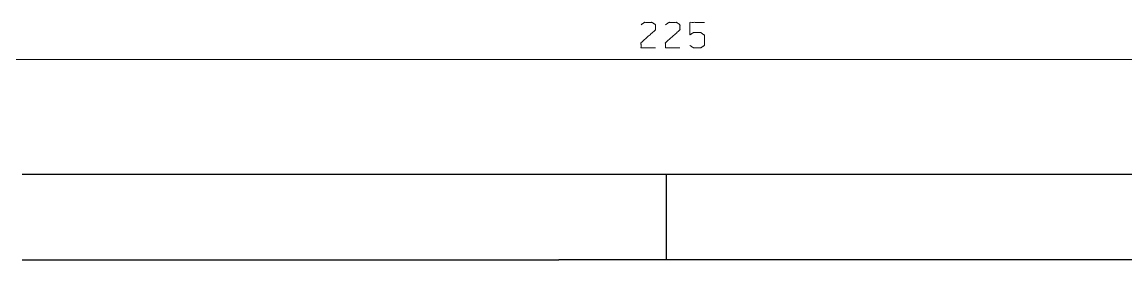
# Model space of a CAD drawing. Header units: millimetres. Extents: x 0 to 420, y 0 to 297.
# Drawn here: x 214.3 to 317.2, y 195.6 to 217.8 of the extents above; entities that cross this region are included whole.
import ezdxf

# ---------------------------------------------------------------- set-up
doc = ezdxf.new("R2010")
doc.units = ezdxf.units.MM
doc.layers.add('1', color=7, linetype='Continuous', true_color=0xffffff)

msp = doc.modelspace()

# ---------------------------------------------------------------- linework, layer by layer
at = {"layer": '1', "color": 13, "linetype": 'Continuous', "lineweight": 18}
msp.add_line((137.33, 214.29), (362.33, 214.29), dxfattribs=at)
at = {"layer": '1', "color": 30, "linetype": 'Continuous', "lineweight": 25}
for p, q in [((214.33, 203.62), (264.33, 203.62)), ((274.33, 203.62), (362.33, 203.62)), ((274.33, 203.62), (274.33, 195.62)), ((214.33, 195.62), (264.33, 195.62)), ((362.33, 195.62), (274.33, 195.62))]:
    msp.add_line(p, q, dxfattribs=at)
at = {"layer": '1', "color": 95, "linetype": 'Continuous', "lineweight": 18}
for points, knots in [([(272, 217.54), (272.32, 217.76), (273.01, 217.76), (273.34, 217.54), (273.34, 217.06), (271.98, 215.86), (272, 215.39), (273.34, 215.39)], [0, 0, 0.069694, 0.192979, 0.265274, 0.350226, 0.674741, 0.759752, 1, 1]), ([(274.28, 217.54), (274.6, 217.76), (275.29, 217.76), (275.62, 217.54), (275.62, 217.06), (274.26, 215.86), (274.28, 215.39), (275.62, 215.39)], [0, 0, 0.069694, 0.192979, 0.265274, 0.350226, 0.674741, 0.759752, 1, 1]), ([(276.54, 215.61), (276.87, 215.39), (277.56, 215.39), (277.9, 215.61), (277.9, 216.56), (277.56, 216.81), (276.87, 216.81), (276.54, 216.59), (276.54, 217.76), (277.9, 217.76)], [0, 0, 0.062229, 0.168343, 0.230572, 0.376816, 0.441265, 0.54738, 0.609608, 0.790488, 1, 1])]:
    msp.add_open_spline(points, degree=1, knots=knots, dxfattribs=at)
at = {"layer": '1', "color": 30, "linetype": 'Continuous', "lineweight": 25}
for points, knots in [([(264.33, 203.62), (267.14, 203.62), (269.73, 203.62), (271.88, 203.62), (273.42, 203.62), (274.22, 203.62), (274.33, 203.62)], [0, 0, 0.281733, 0.54064, 0.755748, 0.909632, 0.989822, 1, 1]), ([(274.33, 195.62), (274.22, 195.62), (273.42, 195.62), (271.88, 195.62), (270.88, 195.62), (268.48, 195.62), (265.75, 195.62), (264.33, 195.62)], [0, 0, 0.010178, 0.090368, 0.244252, 0.34514, 0.584586, 0.857685, 1, 1])]:
    msp.add_open_spline(points, degree=1, knots=knots, dxfattribs=at)

doc.saveas('drawing.dxf')
